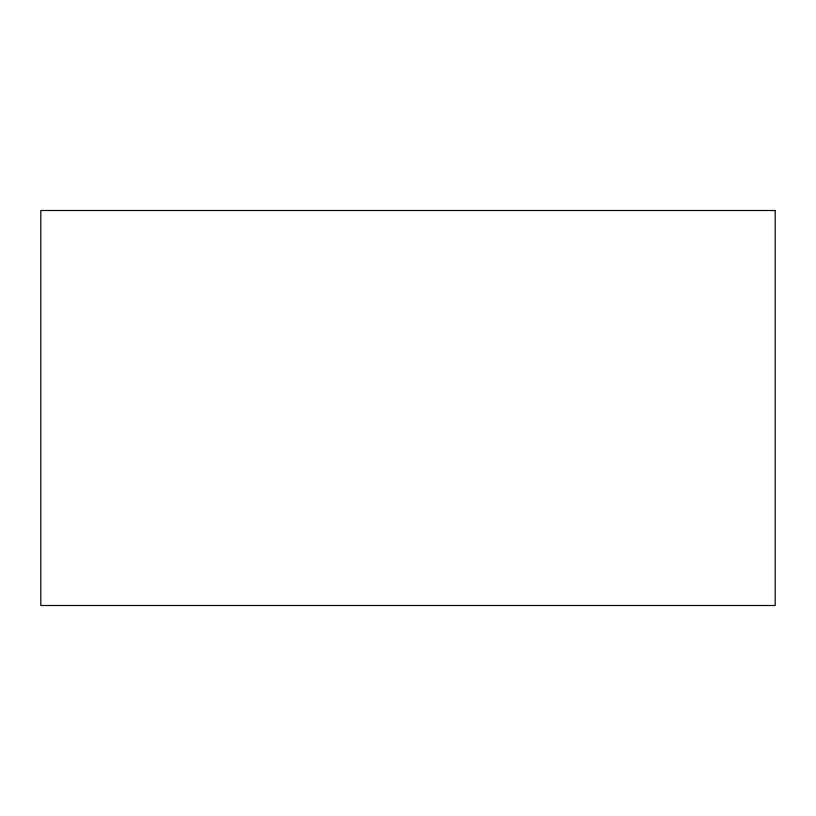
<?xml version="1.0" encoding="UTF-8"?>
<svg xmlns="http://www.w3.org/2000/svg" width="816" height="816" viewBox="0 0 816 816"><rect width="100%" height="100%" fill="white"/><g stroke="black" fill="none" stroke-linecap="round" stroke-linejoin="round"><path stroke-width="1.22" d="M775.2 210.508L40.8 210.508L40.8 605.492L775.2 605.492L775.2 210.508"/></g></svg>
